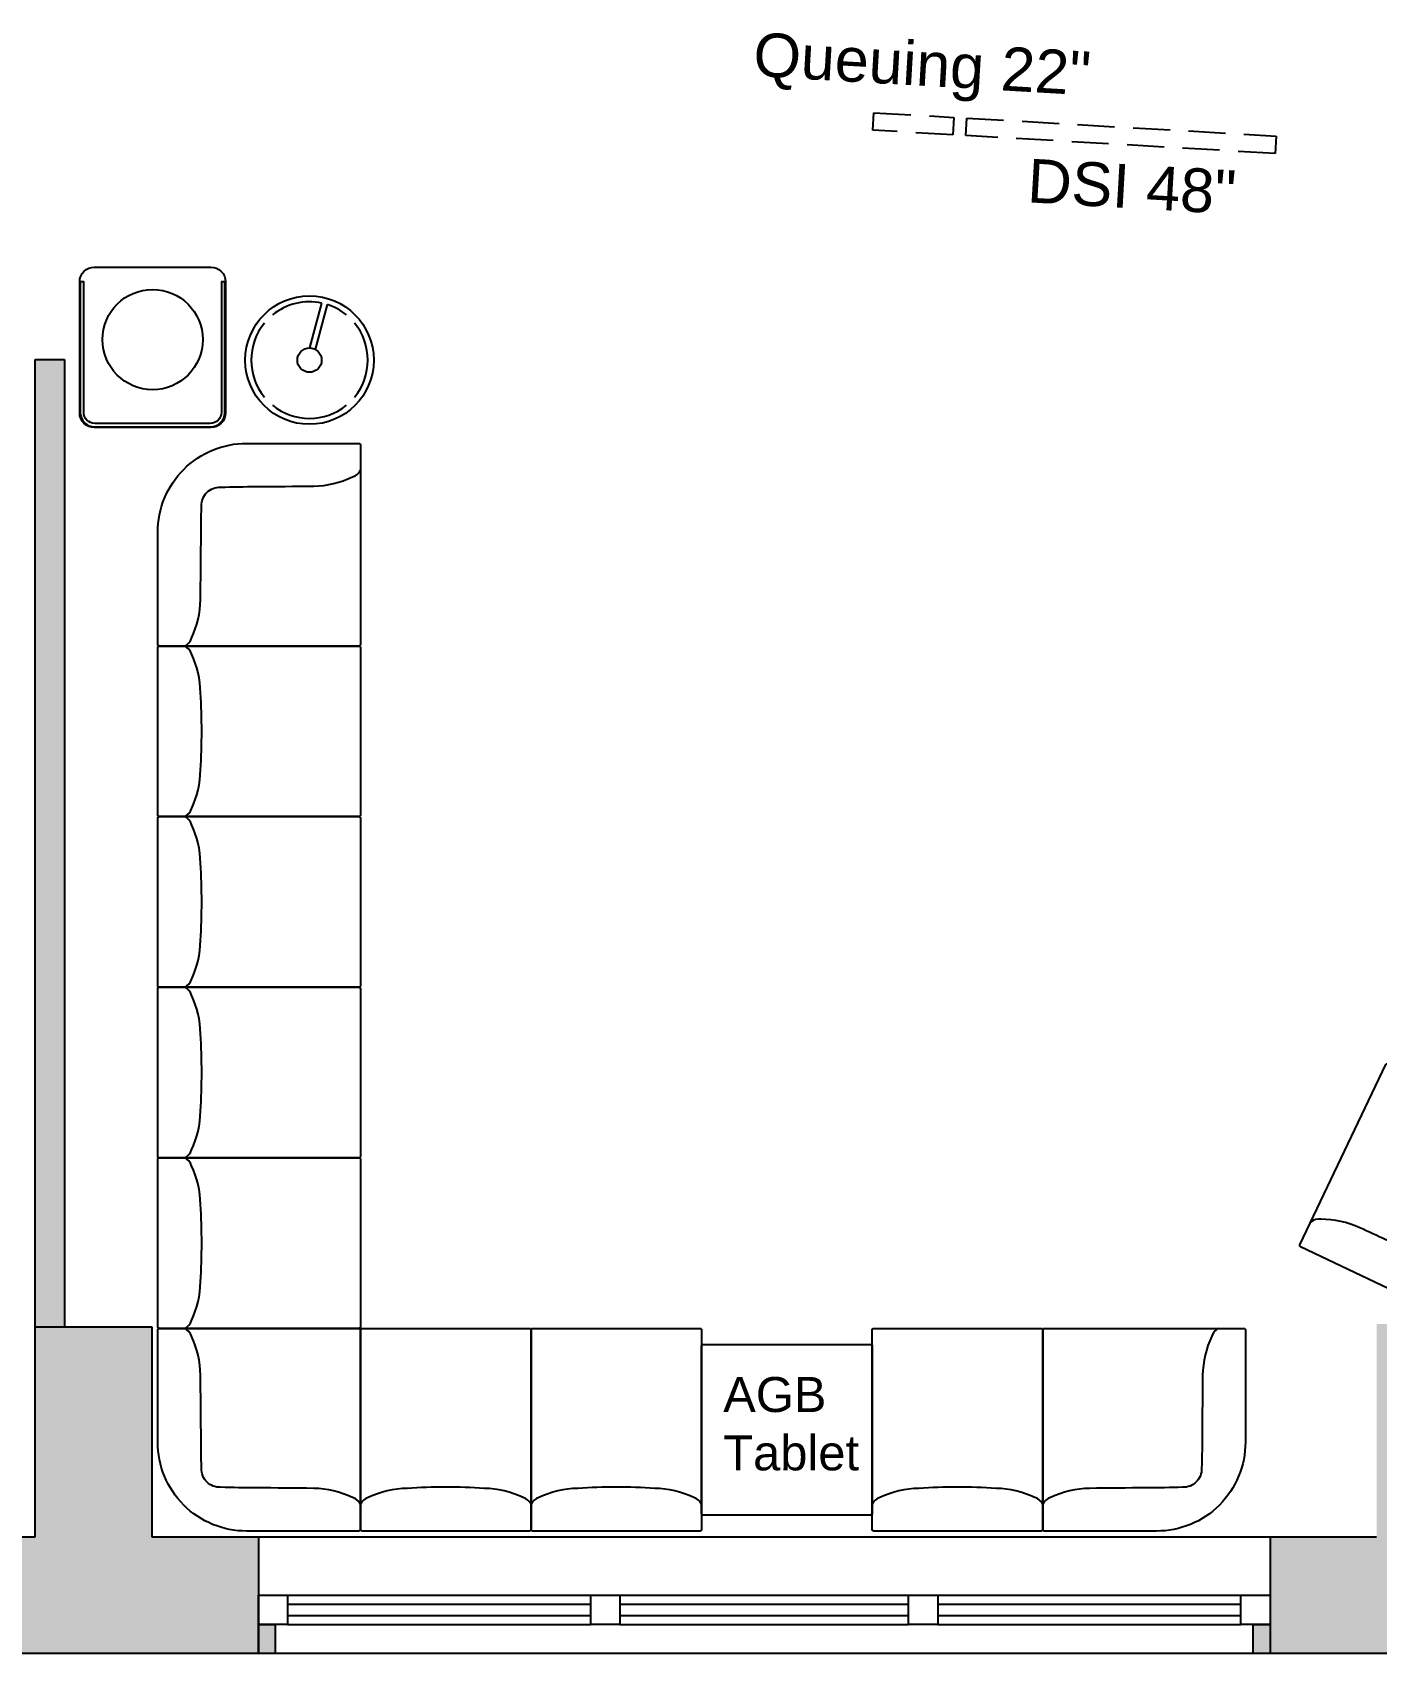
# Model space of a CAD drawing. Header units: centimetres. Extents: x 27325 to 30593, y 7169 to 9080.
# Drawn here: x 28472 to 28933, y 7169 to 7725 of the extents above; entities that cross this region are included whole.
import ezdxf

# ---------------------------------------------------------------- set-up
doc = ezdxf.new("R2010")
doc.units = ezdxf.units.CM
doc.header["$LTSCALE"] = 2
doc.linetypes.add('VERDECKT', pattern=[9.525, 6.35, -3.175])
for name, color, linetype in [('BS-WA-A-T', 203, 'Continuous'), ('BS-WA-C-NT', 253, 'Continuous'), ('BS-WA-C-T', 253, 'Continuous'), ('BS-WA-S-NT', 201, 'Continuous'), ('BS-WA-S-T', 201, 'Continuous'), ('HB-KO-GIP-F0-C', 44, 'Continuous'), ('HB-KO-GIP-S', 224, 'Continuous'), ('HB-KO-GLA-S', 132, 'Continuous'), ('HB-KO-MET-S', 150, 'Continuous'), ('HB-ZU-MOE-SB', 202, 'Continuous')]:
    doc.layers.add(name, color=color, linetype=linetype)
doc.styles.add('ARIAL', font='arial.ttf')
doc.styles.add('MOE', font='arial.ttf')

# ---------------------------------------------------------------- blocks, each defined once
blk = doc.blocks.new('*U48')
blk.add_lwpolyline([(-29.25, 0.5), (-29.25, 69, -0.414214), (-28.75, 69.5), (28.75, 69.5, -0.414214), (29.25, 69), (29.25, 0.5, -0.414214), (28.75, 0), (-28.75, 0, -0.414214)], format="xyb", close=True)
blk.add_lwpolyline([(-29.25, 60.31, 0.221496), (-26.56, 57.99, 0.105936), (-13.24, 54.84, 0.030654), (13.24, 54.84, 0.105936), (26.56, 57.99, 0.221496), (29.25, 60.31)], format="xyb")
at = {"style": 'MOE', "flags": 1}
for tag, p, height in [('BEZEICHNUNG', (-50.47, -38.75), 15), ('HOEHE', (-50.47, -56.45), 12.5), ('HERSTELLER', (-50.47, -72.95), 12.5), ('INVENTARNUMMER', (-50.47, -91.16), 12.5)]:
    blk.add_attdef(tag, p, '', height=height, dxfattribs=at)
blk = doc.blocks.new('*U49')
blk.add_lwpolyline([(-4.25, 69.5), (34.25, 69.5, -0.414214), (34.75, 69), (34.75, 0.5, -0.414214), (34.25, 0), (-34.25, 0, -0.414214), (-34.75, 0.5), (-34.75, 39, -0.415581)], format="xyb", close=True)
blk.add_lwpolyline([(-25.56, 0, 0.221496), (-23.24, 2.69, 0.105936), (-20.09, 16.01, -0.00107), (-19.91, 35.61, -0.010092), (-19.73, 47.99, -0.438688), (-13.24, 54.48, -0.010092), (-0.86, 54.66, -0.00107), (18.74, 54.84, 0.105936), (32.06, 57.99, 0.221842), (34.75, 60.31)], format="xyb")
at = {"style": 'MOE', "flags": 1}
for tag, p, height in [('BEZEICHNUNG', (-50.47, -38.75), 15), ('HOEHE', (-50.47, -56.45), 12.5), ('HERSTELLER', (-50.47, -72.95), 12.5), ('INVENTARNUMMER', (-50.47, -91.16), 12.5)]:
    blk.add_attdef(tag, p, '', height=height, dxfattribs=at)
blk = doc.blocks.new('SBM-SOFA')
blk.add_lwpolyline([(-29.25, 0.5), (-29.25, 58, -0.414214), (-28.75, 58.5), (28.75, 58.5, -0.414214), (29.25, 58), (29.25, 0.5, -0.414214), (28.75, 0), (-28.75, 0, -0.414214)], format="xyb", close=True)
at = {"style": 'MOE', "flags": 1}
for tag, p, height in [('BEZEICHNUNG', (-50.47, -38.75), 15), ('HOEHE', (-50.47, -56.45), 12.5), ('HERSTELLER', (-50.47, -72.95), 12.5), ('INVENTARNUMMER', (-50.47, -91.16), 12.5)]:
    blk.add_attdef(tag, p, '', height=height, dxfattribs=at)
at = {"layer": 'HB-ZU-MOE-SB', "insert": (-21.83, 47.33), "char_height": 12, "width": 277.1698, "attachment_point": 1, "style": 'ARIAL'}
blk.add_mtext('AGB\\PTablet', dxfattribs=at)
blk = doc.blocks.new('*U63')
at = {"color": 0}
for p, q in [((0.08, 4.16), (4.2, 19.55)), ((2.01, 3.64), (6.14, 19.04))]:
    blk.add_line(p, q, dxfattribs=at)
for radius in [22.02, 4.16]:
    blk.add_circle((0, 0), radius, dxfattribs=at)
for start, end in [(77.866, 129.2608), (50.7392, 72.134), (140.7392, 219.2608), (320.7392, 39.2608), (230.7392, 309.2608)]:
    blk.add_arc((0, 0), 20, start, end)
at = {"style": 'MOE', "flags": 1}
for tag, p, height in [('BEZEICHNUNG', (-50.47, -69.11), 15), ('HOEHE', (-50.47, -86.81), 12.5), ('HERSTELLER', (-50.47, -103.31), 12.5), ('INVENTARNUMMER', (-50.47, -121.52), 12.5)]:
    blk.add_attdef(tag, p, '', height=height, dxfattribs=at)
blk = doc.blocks.new('*U52')
for points in [[(-25, -5, -0.414214), (-20, 0), (20, 0, -0.415177), (25, -5), (25, -50, -0.414214), (20, -55), (-20, -55, -0.414214), (-25, -50)], [(-19.81, -0.2, 0.414214), (-24.81, -5.2), (-24.81, -50), (-23.61, -50), (-23.61, -5.2, -0.198912), (-22.49, -2.51, -0.198912), (-19.81, -1.4), (19.8, -1.39, -0.198912), (22.49, -2.5, -0.198912), (23.6, -5.19), (23.6, -50), (24.8, -50), (24.8, -5.19, 0.415164), (19.8, -0.2)]]:
    blk.add_lwpolyline(points, format="xyb", close=True)
blk.add_circle((0, -30.16), 17.19)
at = {"style": 'MOE', "flags": 1}
for tag, p, height in [('BEZEICHNUNG', (-50.47, -89.95), 15), ('HERSTELLER', (-50.47, -108.32), 12.5), ('INVENTARNUMMER', (-50.47, -126.53), 12.5)]:
    blk.add_attdef(tag, p, '', height=height, dxfattribs=at)
blk = doc.blocks.new('*U83')
at = {"linetype": 'VERDECKT'}
for p, q in [((0, 0), (27.39, 0)), ((0, -6), (0, 0)), ((27.39, 0), (27.39, -6)), ((27.39, -6), (0, -6))]:
    blk.add_line(p, q, dxfattribs=at)
at = {"style": 'MOE'}
blk.add_attdef('BEZEICHNUNG', (-42.35, 10.19), '', height=15, dxfattribs=at)
for tag, p, flags in [('LAENGE1', (1.39, -52.55), 3), ('BREITE1', (1.42, -67.9), 3), ('HOEHE', (1.32, -83.84), 1), ('INVENTARNUMMER', (1.32, -98.84), 1), ('HERSTELLER', (1.32, -113.84), 1)]:
    blk.add_attdef(tag, p, '', height=12.5, dxfattribs=dict(at, flags=flags))
blk = doc.blocks.new('*U84')
at = {"linetype": 'VERDECKT'}
for p, q in [((0, 0), (106.27, 0)), ((0, -6), (0, 0)), ((106.27, 0), (106.27, -6)), ((106.27, -6), (0, -6))]:
    blk.add_line(p, q, dxfattribs=at)
at = {"style": 'MOE'}
blk.add_attdef('BEZEICHNUNG', (22.18, -27.62), '', height=15, dxfattribs=at)
for tag, p, flags in [('LAENGE1', (1.39, -52.55), 3), ('BREITE1', (1.42, -67.9), 3), ('HOEHE', (1.32, -83.84), 1), ('INVENTARNUMMER', (1.32, -98.84), 1), ('HERSTELLER', (1.32, -113.84), 1)]:
    blk.add_attdef(tag, p, '', height=12.5, dxfattribs=dict(at, flags=flags))

msp = doc.modelspace()

# ---------------------------------------------------------------- hatches: boundary and pattern name
at = {"layer": 'BS-WA-C-NT'}
for points in [[(28555.27, 7178.94), (28549.48, 7178.94), (28549.48, 7168.94), (28555.27, 7168.94)], [(28896.48, 7178.94), (28890.69, 7178.94), (28890.69, 7168.94), (28896.48, 7168.94)]]:
    msp.add_hatch(color=256, dxfattribs=at).paths.add_polyline_path(points)
at = {"layer": 'BS-WA-C-T'}
for points in [[(28549.48, 7208.94), (28512.98, 7208.94), (28512.98, 7280.94), (28472.98, 7280.94), (28472.98, 7208.94), (28436.48, 7208.94), (28436.48, 7168.94), (28549.48, 7168.94)], [(29009.48, 7208.94), (28972.98, 7208.94), (28972.98, 7280.94), (28972.98, 7281.94), (28932.98, 7281.94), (28932.98, 7208.94), (28896.48, 7208.94), (28896.48, 7168.94), (29009.48, 7168.94), (29009.48, 7201.94)]]:
    msp.add_hatch(color=256, dxfattribs=at).paths.add_polyline_path(points)
at = {"layer": 'HB-KO-GIP-F0-C'}
msp.add_hatch(color=256, dxfattribs=at).paths.add_polyline_path([(28482.98, 7612.67), (28472.98, 7612.67), (28472.98, 7280.94), (28482.98, 7280.94)])

# ---------------------------------------------------------------- linework, layer by layer
at = {"layer": 'BS-WA-A-T'}
for p, q in [((28549.48, 7208.94), (28896.48, 7208.94)), ((28890.69, 7168.94), (28555.27, 7168.94))]:
    msp.add_line(p, q, dxfattribs=at)
at = {"layer": 'BS-WA-S-NT'}
for points in [[(28549.48, 7178.94), (28555.27, 7178.94), (28555.27, 7168.94), (28549.48, 7168.94)], [(28890.69, 7178.94), (28896.48, 7178.94), (28896.48, 7168.94), (28890.69, 7168.94)]]:
    msp.add_lwpolyline(points, close=True, dxfattribs=at)
at = {"layer": 'BS-WA-S-T'}
for p, q in [((28472.98, 7208.94), (28472.98, 7280.94)), ((28472.98, 7280.94), (28512.98, 7280.94)), ((28512.98, 7280.94), (28512.98, 7208.94)), ((28436.48, 7208.94), (28472.98, 7208.94)), ((28512.98, 7208.94), (28549.48, 7208.94)), ((28549.48, 7208.94), (28549.48, 7168.94)), ((28896.48, 7208.94), (28932.98, 7208.94)), ((28896.48, 7208.94), (28896.48, 7168.94)), ((28549.48, 7168.94), (28436.48, 7168.94)), ((29009.48, 7168.94), (28896.48, 7168.94))]:
    msp.add_line(p, q, dxfattribs=at)
at = {"layer": 'HB-KO-GIP-S'}
for p, q in [((28472.98, 7280.94), (28472.98, 7612.67)), ((28472.98, 7612.67), (28482.98, 7612.67)), ((28482.98, 7612.67), (28482.98, 7280.94))]:
    msp.add_line(p, q, dxfattribs=at)
at = {"layer": 'HB-KO-GLA-S'}
for points in [[(28559.48, 7188.94), (28663.48, 7188.94)], [(28673.48, 7188.94), (28772.48, 7188.94)], [(28782.48, 7188.94), (28886.48, 7188.94)], [(28559.48, 7185.87), (28663.48, 7185.87)], [(28673.48, 7185.87), (28772.48, 7185.87)], [(28782.48, 7185.87), (28886.48, 7185.87)], [(28559.48, 7182), (28663.48, 7182)], [(28559.48, 7178.94), (28663.48, 7178.94)], [(28673.48, 7182), (28772.48, 7182)], [(28673.48, 7178.94), (28772.48, 7178.94)], [(28782.48, 7182), (28886.48, 7182)], [(28782.48, 7178.94), (28886.48, 7178.94)]]:
    msp.add_lwpolyline(points, dxfattribs=at)
at = {"layer": 'HB-KO-MET-S'}
for points in [[(28549.48, 7188.94), (28559.48, 7188.94), (28559.48, 7178.94), (28549.48, 7178.94)], [(28663.48, 7188.94), (28673.48, 7188.94), (28673.48, 7178.94), (28663.48, 7178.94)], [(28772.48, 7188.94), (28782.48, 7188.94), (28782.48, 7178.94), (28772.48, 7178.94)], [(28886.48, 7188.94), (28896.48, 7188.94), (28896.48, 7178.94), (28886.48, 7178.94)]]:
    msp.add_lwpolyline(points, close=True, dxfattribs=at)

# ---------------------------------------------------------------- block references
at = {"layer": 'HB-ZU-MOE-SB'}
ref = msp.add_blockref('*U83', (28760.61, 7697.32), dxfattribs=dict(at, rotation=356.6863092111339))
ref.add_attrib('BEZEICHNUNG', 'Queuing 22"', (28718.92, 7709.94), dxfattribs={"layer": '0', "height": 15, "rotation": 356.6863, "style": 'MOE'})
ref = msp.add_blockref('*U84', (28792.4, 7695.48), dxfattribs=dict(at, rotation=356.6863092111339))
ref.add_attrib('BEZEICHNUNG', 'DSI 48"', (28812.94, 7666.63), dxfattribs={"layer": '0', "height": 15, "rotation": 356.6863, "style": 'MOE'})
for name, p, rotation in [('*U52', (28513.19, 7589.38), 180), ('*U48', (28584.48, 7485.19), 90), ('*U48', (28584.48, 7426.69), 90), ('*U48', (28584.48, 7368.19), 90), ('*U49', (28967.71, 7356.47), 154.5829290703048), ('*U48', (28584.48, 7309.69), 90), ('*U49', (28584.48, 7245.69), 90), ('*U48', (28613.73, 7280.44), 180), ('*U48', (28672.23, 7280.44), 180), ('*U48', (28789.23, 7280.44), 180), ('*U49', (28853.23, 7280.44), 180)]:
    msp.add_blockref(name, p, dxfattribs=dict(at, rotation=rotation))
for name, p in [('*U63', (28567.01, 7612.49)), ('*U49', (28549.73, 7514.44)), ('SBM-SOFA', (28730.73, 7216.44))]:
    msp.add_blockref(name, p, dxfattribs=at)

doc.saveas('drawing.dxf')
